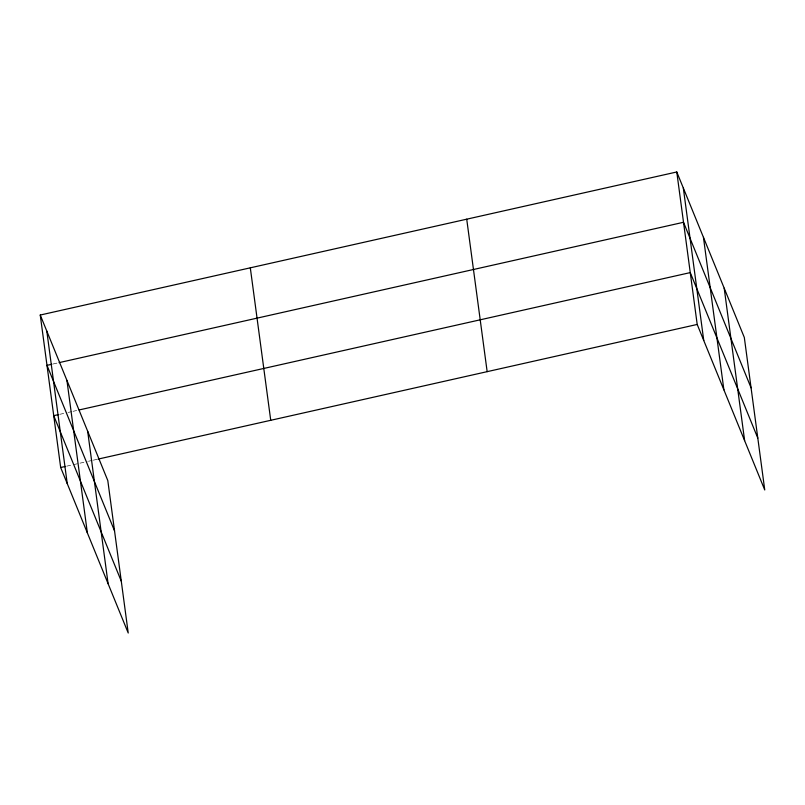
<?xml version="1.0" encoding="UTF-8"?>
<svg xmlns="http://www.w3.org/2000/svg" width="805" height="805" viewBox="0 0 805 805"><rect width="100%" height="100%" fill="white"/><g stroke="black" fill="none" stroke-linecap="round" stroke-linejoin="round"><path stroke-width="0.6" stroke-dasharray="4.03 3.02" d="M53.029 364.001L57.859 362.914M59.771 414.313L67.016 412.683M68.224 412.412L71.846 411.597M73.054 411.325L76.666 410.51M66.714 466.155L78.789 463.439M79.997 463.167L87.242 461.537M88.449 461.265L92.072 460.45M93.279 460.188L98.099 459.102"/><path stroke-width="1.21" d="M40.25 315.037L107.8 480.555L128.226 633.022L60.677 467.514L40.25 315.037L676.774 171.978L744.323 337.486L764.75 489.963L697.2 324.445L676.774 171.978M51.822 364.263L46.992 365.349L114.541 530.867M59.067 362.642L683.515 222.291L751.065 387.809M58.564 414.585L53.734 415.672L121.283 581.18M79.081 409.966L690.257 272.603L757.807 438.121M60.677 467.514L65.507 466.427M98.099 459.102L697.2 324.445M724.188 288.17L744.625 440.637M703.449 237.344L723.886 389.821M683.324 188.018L703.751 340.495M466.719 219.181L487.156 371.658M250.305 267.824L270.732 420.301M87.665 431.228L108.101 583.706M66.926 380.413L87.363 532.88M46.801 331.086L67.228 483.553"/></g></svg>
